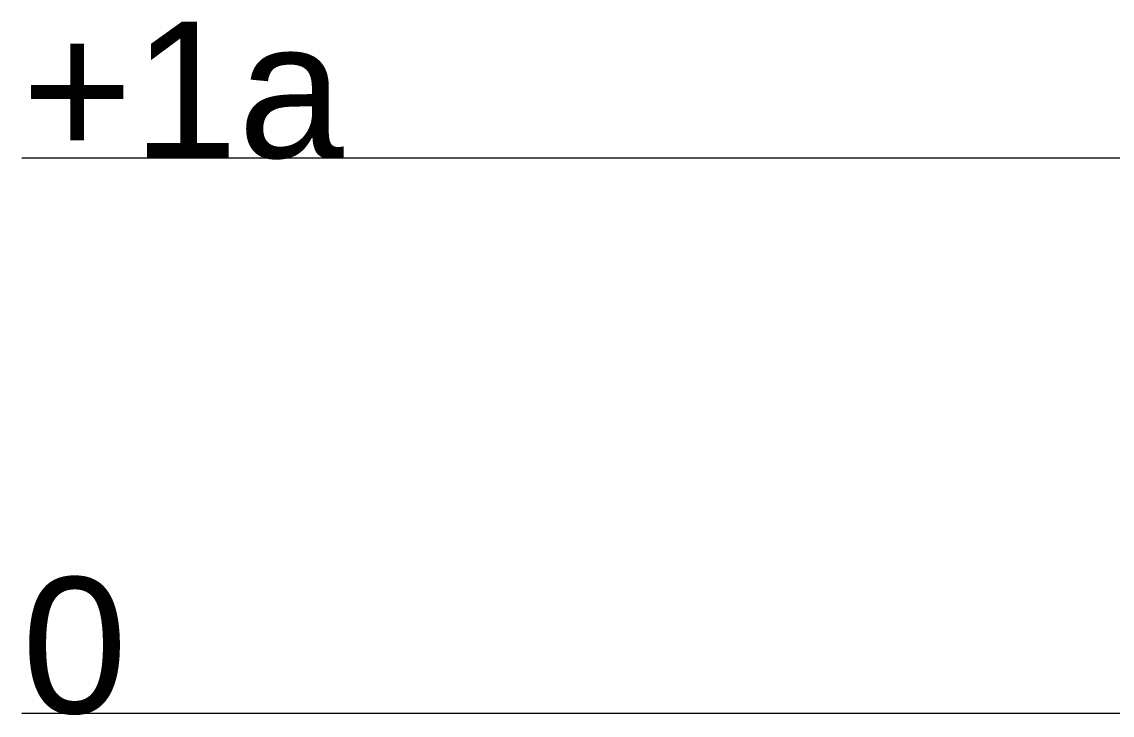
# Model space of a CAD drawing. Header units: millimetres. Extents: x 0 to 111176, y 95213 to 141729.
# Drawn here: x 0 to 29471, y 111434 to 130156 of the extents above; entities that cross this region are included whole.
import ezdxf

# ---------------------------------------------------------------- set-up
doc = ezdxf.new("R2010")
doc.units = ezdxf.units.MM
doc.layers.add('Invisible', color=52, linetype='Continuous', lineweight=9, plot=False)
doc.styles.get("Standard").update_dxf_attribs({"font": 'arial.ttf'})

msp = doc.modelspace()

# ---------------------------------------------------------------- linework, layer by layer
at = {"layer": 'Invisible'}
for points in [[(0, 126485.7), (111175.8, 126485.7), (111175.8, 126485.7)], [(0, 111485.7), (111175.8, 111485.7)], [(0, 111485.7), (111175.8, 111485.7)]]:
    msp.add_lwpolyline(points, dxfattribs=at)

# ---------------------------------------------------------------- texts
for s, p in [('+1a', (0, 126485.7)), ('0', (0, 111485.7))]:
    msp.add_text(s, height=3670.5, dxfattribs=at).set_placement(p)

doc.saveas('drawing.dxf')
